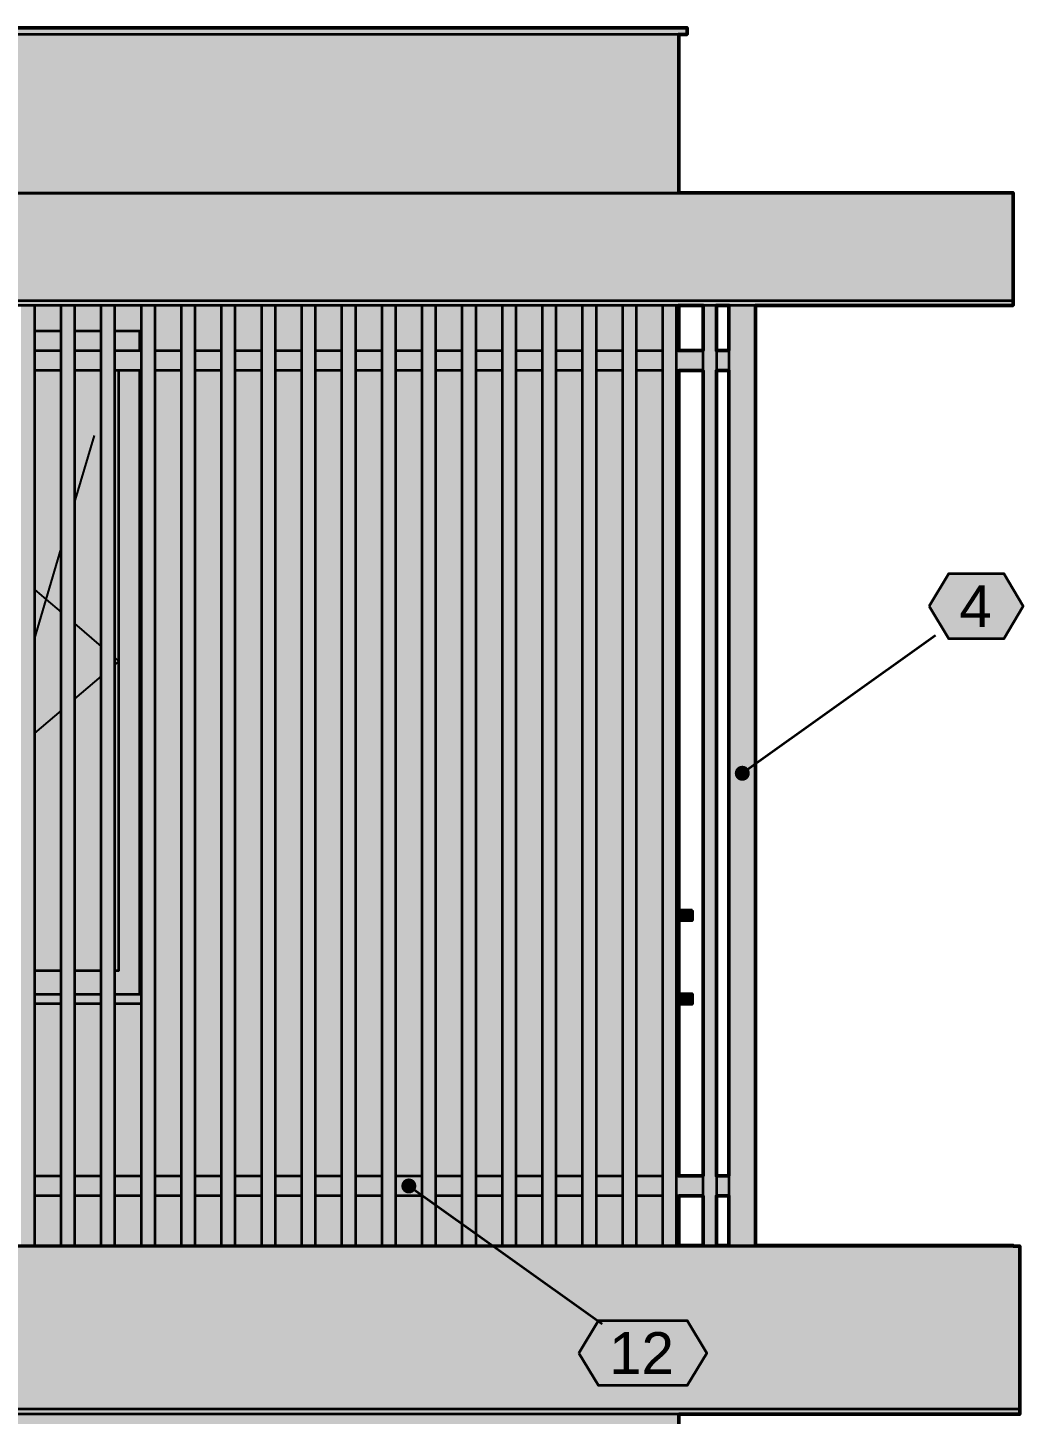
# Model space of a CAD drawing. Header units: metres. Extents: x -7.4 to 10.4, y -1.5 to 10.4.
# Drawn here: x 2.868 to 5.846, y 5.647 to 9.796 of the extents above; entities that cross this region are included whole.
import ezdxf

# ---------------------------------------------------------------- set-up
doc = ezdxf.new("R2010")
doc.units = ezdxf.units.M
doc.linetypes.add('KRESKOWA', pattern=[5.25, 4.2, -1.05])
doc.layers.add('A-ELEWACJE', color=7, linetype='Continuous', lineweight=35)
doc.layers.add('A-OPISY', color=2, linetype='Continuous', lineweight=25)
doc.styles.add('PL_ARIAL', font='arial.ttf')

msp = doc.modelspace()

# ---------------------------------------------------------------- hatches: boundary and pattern name
at = {"layer": 'A-ELEWACJE', "true_color": 0x75787b}
for points in [[(4.84, 9.776), (-0.935, 9.776), (-0.935, 9.796), (4.84, 9.796)], [(4.855, 7.154), (4.855, 7.125), (4.815, 7.125), (4.815, 7.154)], [(2.8875, 6.875), (2.8875, 6.904), (2.9675, 6.904), (2.9675, 6.875)], [(3.0075, 6.875), (3.0075, 6.904), (3.0875, 6.904), (3.0875, 6.875)], [(3.1275, 6.875), (3.1275, 6.904), (3.2075, 6.904), (3.2075, 6.875)], [(4.815, 6.875), (4.815, 6.904), (4.855, 6.904), (4.855, 6.875)]]:
    msp.add_hatch(color=7, dxfattribs=at).paths.add_polyline_path(points)
at = {"layer": 'A-ELEWACJE', "true_color": 0x606060}
for points in [[(-0.91, 9.776), (0.815, 9.776), (3.215, 9.776), (4.815, 9.776), (4.815, 9.302), (-0.91, 9.302)], [(2.8875, 8.888), (2.8875, 8.965), (2.9675, 8.965), (2.9675, 8.888)], [(3.0075, 8.888), (3.0075, 8.965), (3.0875, 8.965), (3.0875, 8.888)], [(3.203, 8.888), (3.1275, 8.888), (3.1275, 8.965), (3.2075, 8.965), (3.2075, 8.83), (3.203, 8.83)], [(3.3275, 8.83), (3.2475, 8.83), (3.2475, 8.965), (3.3275, 8.965)], [(3.4475, 8.83), (3.3675, 8.83), (3.3675, 8.965), (3.4475, 8.965)], [(3.5675, 8.83), (3.4875, 8.83), (3.4875, 8.965), (3.5675, 8.965)], [(3.6875, 8.83), (3.6075, 8.83), (3.6075, 8.965), (3.6875, 8.965)], [(3.8075, 8.83), (3.7275, 8.83), (3.7275, 8.965), (3.8075, 8.965)], [(3.8475, 8.965), (3.9275, 8.965), (3.9275, 8.83), (3.8475, 8.83)], [(3.9675, 8.965), (4.0475, 8.965), (4.0475, 8.83), (3.9675, 8.83)], [(4.0875, 8.965), (4.1675, 8.965), (4.1675, 8.83), (4.0875, 8.83)], [(4.2075, 8.965), (4.2875, 8.965), (4.2875, 8.83), (4.2075, 8.83)], [(4.3275, 8.965), (4.4075, 8.965), (4.4075, 8.83), (4.3275, 8.83)], [(4.4475, 8.965), (4.5275, 8.965), (4.5275, 8.83), (4.4475, 8.83)], [(4.6475, 8.965), (4.6475, 8.83), (4.5675, 8.83), (4.5675, 8.965)], [(4.7675, 8.965), (4.7675, 8.83), (4.6875, 8.83), (4.6875, 8.965)], [(4.815, 8.83), (4.8075, 8.83), (4.8075, 8.965), (4.815, 8.965)], [(3.203, 8.77), (3.2075, 8.77), (3.2075, 6.904), (3.203, 6.904)], [(3.2475, 6.36), (3.2475, 8.77), (3.3275, 8.77), (3.3275, 6.36)], [(3.3675, 6.36), (3.3675, 8.77), (3.4475, 8.77), (3.4475, 6.36)], [(3.4875, 6.36), (3.4875, 8.77), (3.5675, 8.77), (3.5675, 6.36)], [(3.6075, 6.36), (3.6075, 8.77), (3.6875, 8.77), (3.6875, 6.36)], [(3.7275, 6.36), (3.7275, 8.77), (3.8075, 8.77), (3.8075, 6.36)], [(3.8475, 6.36), (3.8475, 8.77), (3.9275, 8.77), (3.9275, 6.36)], [(3.9675, 6.36), (3.9675, 8.77), (4.0475, 8.77), (4.0475, 6.36)], [(4.0875, 6.36), (4.0875, 8.77), (4.1675, 8.77), (4.1675, 6.36)], [(4.2075, 6.36), (4.2075, 8.77), (4.2875, 8.77), (4.2875, 6.36)], [(4.3275, 6.36), (4.3275, 8.77), (4.4075, 8.77), (4.4075, 6.36)], [(4.4475, 6.36), (4.4475, 8.77), (4.5275, 8.77), (4.5275, 6.36)], [(4.5675, 6.36), (4.5675, 8.77), (4.6475, 8.77), (4.6475, 6.36)], [(4.6875, 6.36), (4.6875, 8.77), (4.7675, 8.77), (4.7675, 6.36)], [(4.815, 6.36), (4.8075, 6.36), (4.8075, 8.77), (4.815, 8.77)], [(2.9675, 6.875), (2.9675, 6.36), (2.8875, 6.36), (2.8875, 6.875)], [(3.0875, 6.875), (3.0875, 6.36), (3.0075, 6.36), (3.0075, 6.875)], [(3.2075, 6.875), (3.2075, 6.36), (3.1275, 6.36), (3.1275, 6.875)], [(2.9675, 6.3), (2.9675, 6.152), (2.8875, 6.152), (2.8875, 6.3)], [(3.0875, 6.3), (3.0875, 6.152), (3.0075, 6.152), (3.0075, 6.3)], [(3.2075, 6.3), (3.2075, 6.152), (3.1275, 6.152), (3.1275, 6.3)], [(3.3275, 6.3), (3.3275, 6.152), (3.2475, 6.152), (3.2475, 6.3)], [(3.4475, 6.3), (3.4475, 6.152), (3.3675, 6.152), (3.3675, 6.3)], [(3.5675, 6.3), (3.5675, 6.152), (3.4875, 6.152), (3.4875, 6.3)], [(3.6875, 6.3), (3.6875, 6.152), (3.6075, 6.152), (3.6075, 6.3)], [(3.8075, 6.3), (3.8075, 6.152), (3.7275, 6.152), (3.7275, 6.3)], [(3.9275, 6.3), (3.9275, 6.152), (3.8475, 6.152), (3.8475, 6.3)], [(4.0475, 6.3), (4.0475, 6.152), (3.9675, 6.152), (3.9675, 6.3)], [(4.1675, 6.3), (4.1675, 6.152), (4.0875, 6.152), (4.0875, 6.3)], [(4.2875, 6.3), (4.2875, 6.152), (4.2075, 6.152), (4.2075, 6.3)], [(4.4075, 6.3), (4.4075, 6.152), (4.3275, 6.152), (4.3275, 6.3)], [(4.5275, 6.3), (4.5275, 6.152), (4.4475, 6.152), (4.4475, 6.3)], [(4.6475, 6.3), (4.6475, 6.152), (4.5675, 6.152), (4.5675, 6.3)], [(4.7675, 6.3), (4.7675, 6.152), (4.6875, 6.152), (4.6875, 6.3)], [(4.815, 6.152), (4.8075, 6.152), (4.8075, 6.3), (4.815, 6.3)]]:
    msp.add_hatch(color=7, dxfattribs=at).paths.add_polyline_path(points)
at = {"layer": 'A-ELEWACJE', "true_color": 0x797d80}
for points in [[(-0.91, 9.302), (5.815, 9.302), (5.815, 9.3), (-0.91, 9.3)], [(-0.91, 6.152), (5.815, 6.152), (5.815, 6.15), (-0.91, 6.15)]]:
    msp.add_hatch(color=7, dxfattribs=at).paths.add_polyline_path(points)
at = {"layer": 'A-ELEWACJE', "true_color": 0xbab7af}
msp.add_hatch(color=7, dxfattribs=at).paths.add_polyline_path([(-0.91, 9.3), (5.815, 9.3), (5.815, 8.98), (-0.91, 8.98)])
at = {"layer": 'A-ELEWACJE', "true_color": 0xf5f4f1}
for points in [[(5.815, 8.98), (5.815, 8.965), (-0.91, 8.965), (-0.91, 8.98)], [(-0.93, 5.647), (-0.93, 5.662), (5.835, 5.662), (5.835, 5.647)]]:
    msp.add_hatch(color=7, dxfattribs=at).paths.add_polyline_path(points)
at = {"layer": 'A-ELEWACJE', "true_color": 0xa37650}
for points in [[(2.8875, 6.152), (2.8475, 6.152), (2.8475, 8.965), (2.8875, 8.965)], [(3.0075, 6.152), (2.9675, 6.152), (2.9675, 8.965), (3.0075, 8.965)], [(3.0875, 8.965), (3.1275, 8.965), (3.1275, 6.152), (3.0875, 6.152)], [(3.2475, 6.152), (3.2075, 6.152), (3.2075, 8.965), (3.2475, 8.965)], [(3.3675, 6.152), (3.3275, 6.152), (3.3275, 8.965), (3.3675, 8.965)], [(3.4475, 8.965), (3.4875, 8.965), (3.4875, 6.152), (3.4475, 6.152)], [(3.6075, 6.152), (3.5675, 6.152), (3.5675, 8.965), (3.6075, 8.965)], [(3.7275, 6.152), (3.6875, 6.152), (3.6875, 8.965), (3.7275, 8.965)], [(3.8075, 8.965), (3.8475, 8.965), (3.8475, 6.152), (3.8075, 6.152)], [(3.9675, 6.152), (3.9275, 6.152), (3.9275, 8.965), (3.9675, 8.965)], [(4.0875, 6.152), (4.0475, 6.152), (4.0475, 8.965), (4.0875, 8.965)], [(4.1675, 8.965), (4.2075, 8.965), (4.2075, 6.152), (4.1675, 6.152)], [(4.3275, 6.152), (4.2875, 6.152), (4.2875, 8.965), (4.3275, 8.965)], [(4.4475, 6.152), (4.4075, 6.152), (4.4075, 8.965), (4.4475, 8.965)], [(4.5675, 6.152), (4.5275, 6.152), (4.5275, 8.965), (4.5675, 8.965)], [(4.6875, 6.152), (4.6475, 6.152), (4.6475, 8.965), (4.6875, 8.965)], [(4.8075, 6.152), (4.7675, 6.152), (4.7675, 8.965), (4.8075, 8.965)], [(4.9275, 6.152), (4.8875, 6.152), (4.8875, 8.965), (4.9275, 8.965)], [(4.965, 6.3), (4.965, 6.36), (4.965, 8.77), (4.965, 8.83), (4.965, 8.965), (5.045, 8.965), (5.045, 6.152), (4.965, 6.152)]]:
    msp.add_hatch(color=7, dxfattribs=at).paths.add_polyline_path(points)
at = {"layer": 'A-ELEWACJE', "true_color": 0x6a6d70}
for points in [[(2.9675, 8.888), (2.9675, 8.83), (2.8875, 8.83), (2.8875, 8.888)], [(3.0875, 8.888), (3.0875, 8.83), (3.0075, 8.83), (3.0075, 8.888)], [(3.203, 8.83), (3.1275, 8.83), (3.1275, 8.888), (3.203, 8.888)], [(3.14, 8.77), (3.203, 8.77), (3.203, 6.904), (3.1275, 6.904), (3.1275, 6.975), (3.14, 6.975)], [(2.9675, 6.975), (2.9675, 6.904), (2.8875, 6.904), (2.8875, 6.975)], [(3.0875, 6.975), (3.0875, 6.904), (3.0075, 6.904), (3.0075, 6.975)]]:
    msp.add_hatch(color=7, dxfattribs=at).paths.add_polyline_path(points)
at = {"layer": 'A-ELEWACJE', "true_color": 0x6b6e70}
for points in [[(2.9675, 8.83), (2.9675, 8.77), (2.8875, 8.77), (2.8875, 8.83)], [(3.0875, 8.83), (3.0875, 8.77), (3.0075, 8.77), (3.0075, 8.83)], [(3.2075, 8.83), (3.2075, 8.77), (3.1275, 8.77), (3.1275, 8.83)], [(3.3275, 8.83), (3.3275, 8.77), (3.2475, 8.77), (3.2475, 8.83)], [(3.4475, 8.83), (3.4475, 8.77), (3.3675, 8.77), (3.3675, 8.83)], [(3.5675, 8.83), (3.5675, 8.77), (3.4875, 8.77), (3.4875, 8.83)], [(3.6875, 8.83), (3.6875, 8.77), (3.6075, 8.77), (3.6075, 8.83)], [(3.8075, 8.83), (3.8075, 8.77), (3.7275, 8.77), (3.7275, 8.83)], [(3.9275, 8.83), (3.9275, 8.77), (3.8475, 8.77), (3.8475, 8.83)], [(4.0475, 8.83), (4.0475, 8.77), (3.9675, 8.77), (3.9675, 8.83)], [(4.1675, 8.83), (4.1675, 8.77), (4.0875, 8.77), (4.0875, 8.83)], [(4.2875, 8.83), (4.2875, 8.77), (4.2075, 8.77), (4.2075, 8.83)], [(4.4075, 8.83), (4.4075, 8.77), (4.3275, 8.77), (4.3275, 8.83)], [(4.5275, 8.83), (4.5275, 8.77), (4.4475, 8.77), (4.4475, 8.83)], [(4.6475, 8.83), (4.6475, 8.77), (4.5675, 8.77), (4.5675, 8.83)], [(4.7675, 8.83), (4.7675, 8.77), (4.6875, 8.77), (4.6875, 8.83)], [(4.8875, 8.83), (4.8875, 8.77), (4.8075, 8.77), (4.8075, 8.83)], [(4.965, 8.83), (4.965, 8.77), (4.9275, 8.77), (4.9275, 8.83)], [(2.9675, 6.36), (2.9675, 6.3), (2.8875, 6.3), (2.8875, 6.36)], [(3.0875, 6.36), (3.0875, 6.3), (3.0075, 6.3), (3.0075, 6.36)], [(3.2075, 6.36), (3.2075, 6.3), (3.1275, 6.3), (3.1275, 6.36)], [(3.3275, 6.36), (3.3275, 6.3), (3.2475, 6.3), (3.2475, 6.36)], [(3.4475, 6.36), (3.4475, 6.3), (3.3675, 6.3), (3.3675, 6.36)], [(3.5675, 6.36), (3.5675, 6.3), (3.4875, 6.3), (3.4875, 6.36)], [(3.6875, 6.36), (3.6875, 6.3), (3.6075, 6.3), (3.6075, 6.36)], [(3.8075, 6.36), (3.8075, 6.3), (3.7275, 6.3), (3.7275, 6.36)], [(3.9275, 6.36), (3.9275, 6.3), (3.8475, 6.3), (3.8475, 6.36)], [(4.0475, 6.36), (4.0475, 6.3), (3.9675, 6.3), (3.9675, 6.36)], [(4.1675, 6.36), (4.1675, 6.3), (4.0875, 6.3), (4.0875, 6.36)], [(4.2875, 6.36), (4.2875, 6.3), (4.2075, 6.3), (4.2075, 6.36)], [(4.4075, 6.36), (4.4075, 6.3), (4.3275, 6.3), (4.3275, 6.36)], [(4.5275, 6.36), (4.5275, 6.3), (4.4475, 6.3), (4.4475, 6.36)], [(4.6475, 6.36), (4.6475, 6.3), (4.5675, 6.3), (4.5675, 6.36)], [(4.7675, 6.36), (4.7675, 6.3), (4.6875, 6.3), (4.6875, 6.36)], [(4.8875, 6.36), (4.8875, 6.3), (4.8075, 6.3), (4.8075, 6.36)], [(4.965, 6.36), (4.965, 6.3), (4.9275, 6.3), (4.9275, 6.36)]]:
    msp.add_hatch(color=7, dxfattribs=at).paths.add_polyline_path(points)
at = {"layer": 'A-ELEWACJE', "true_color": 0xa9c3cd}
for points in [[(2.8875, 6.975), (2.8875, 8.77), (2.9675, 8.77), (2.9675, 6.975)], [(3.0075, 6.975), (3.0075, 8.77), (3.0875, 8.77), (3.0875, 6.975)], [(3.14, 6.975), (3.1275, 6.975), (3.1275, 8.77), (3.14, 8.77)]]:
    msp.add_hatch(color=7, dxfattribs=at).paths.add_polyline_path(points)
at = {"layer": 'A-ELEWACJE', "true_color": 0x7e8183}
msp.add_hatch(color=7, dxfattribs=at).paths.add_polyline_path([(5.835, 5.662), (-0.93, 5.662), (-0.93, 6.15), (5.835, 6.15)])
at = {"layer": 'A-ELEWACJE', "true_color": 0xf5f4f1}
h = msp.add_hatch(color=7, dxfattribs=at)
h.paths.add_polyline_path([(-3.285, 5.93), (-1.485, 5.93), (-0.93, 5.93), (-0.93, 5.662), (-0.93, 5.647), (-0.91, 5.647), (4.815, 5.647), (4.815, 3.002), (-0.61, 3.002), (-0.61, 3), (-0.61, 2.7), (-0.61, 2.685), (0.927, 2.685), (0.927, 0), (3.303, 0), (3.303, 2.685), (4.815, 2.685), (4.815, -0.02), (-0.61, -0.02), (-0.61, -0.05), (-0.61, -0.291), (-0.835, -0.2897), (-1.085, -0.2882), (-1.335, -0.2867), (-1.585, -0.2852), (-1.835, -0.2837), (-2.085, -0.2822), (-2.335, -0.2807), (-2.585, -0.2792), (-2.835, -0.2777), (-3.085, -0.2762), (-3.335, -0.2747), (-3.585, -0.2732), (-3.835, -0.2717), (-4.085, -0.2702), (-4.335, -0.2687), (-4.535, -0.2675), (-4.535, 3), (-4.535, 5.93)])
h.paths.add_polyline_path([(-3.073, 0.904), (-3.1, 0.904), (-3.1, 0.875), (-1.27, 0.875), (-1.27, 0.904), (-1.297, 0.904), (-1.297, 2.388), (-3.073, 2.388)], flags=0)
h.paths.add_polyline_path([(-3.273, 4.054), (-3.3, 4.054), (-3.3, 4.025), (-1.47, 4.025), (-1.47, 4.054), (-1.497, 4.054), (-1.497, 5.538), (-3.273, 5.538)], flags=0)
h.paths.add_polyline_path([(1.727, 4.054), (1.7, 4.054), (1.7, 4.025), (3.53, 4.025), (3.53, 4.054), (3.503, 4.054), (3.503, 5.538), (1.727, 5.538)], flags=0)
at = {"layer": 'A-OPISY', "true_color": 0xffffff}
for points in [[(5.5645, 8.065), (5.623, 8.1625), (5.787, 8.1625), (5.8455, 8.065), (5.787, 7.9675), (5.623, 7.9675)], [(4.5165, 5.83), (4.575, 5.9275), (4.84, 5.9275), (4.8985, 5.83), (4.84, 5.7325), (4.575, 5.7325)]]:
    msp.add_hatch(color=7, dxfattribs=at).paths.add_polyline_path(points)
at = {"layer": 'A-OPISY', "true_color": 0x000000}
for points in [[(5.0275, 7.565), (5.0267, 7.5708), (5.0245, 7.5762), (5.0209, 7.5809), (5.0163, 7.5845), (5.0108, 7.5867), (5.005, 7.5875), (4.9992, 7.5867), (4.9937, 7.5845), (4.9891, 7.5809), (4.9855, 7.5762), (4.9833, 7.5708), (4.9825, 7.565), (4.9833, 7.5592), (4.9855, 7.5537), (4.9891, 7.5491), (4.9937, 7.5455), (4.9992, 7.5433), (5.005, 7.5425), (5.0108, 7.5433), (5.0163, 7.5455), (5.0209, 7.5491), (5.0245, 7.5537), (5.0267, 7.5592)], [(4.03, 6.33), (4.0292, 6.3358), (4.027, 6.3413), (4.0234, 6.3459), (4.0188, 6.3495), (4.0133, 6.3517), (4.0075, 6.3525), (4.0017, 6.3517), (3.9963, 6.3495), (3.9916, 6.3459), (3.988, 6.3413), (3.9858, 6.3358), (3.985, 6.33), (3.9858, 6.3242), (3.988, 6.3187), (3.9916, 6.3141), (3.9963, 6.3105), (4.0017, 6.3083), (4.0075, 6.3075), (4.0133, 6.3083), (4.0188, 6.3105), (4.0234, 6.3141), (4.027, 6.3187), (4.0292, 6.3242)]]:
    msp.add_hatch(color=7, dxfattribs=at).paths.add_polyline_path(points)

# ---------------------------------------------------------------- linework, layer by layer
at = {"layer": 'A-ELEWACJE', "lineweight": 35, "ltscale": 0.05}
for points in [[(4.84, 9.776), (-0.935, 9.776), (-0.935, 9.796), (4.84, 9.796), (4.84, 9.776)], [(4.815, 9.7756), (4.815, 9.3024)], [(-0.91, 9.3), (-0.91, 9.302), (5.815, 9.302), (5.815, 9.3), (-0.91, 9.3)], [(5.815, 9.2996), (5.815, 8.9804)], [(-0.91, 8.98), (5.815, 8.98), (5.815, 8.965), (-0.91, 8.965), (-0.91, 8.98)], [(2.8875, 8.9646), (2.8875, 6.1524)], [(2.9675, 6.1524), (2.9675, 8.9646)], [(3.0075, 8.9646), (3.0075, 6.1524)], [(3.0875, 6.1524), (3.0875, 8.9646)], [(3.1275, 8.9646), (3.1275, 6.1524)], [(3.2075, 6.1524), (3.2075, 8.9646)], [(3.2475, 8.9646), (3.2475, 6.1524)], [(3.3275, 6.1524), (3.3275, 8.9646)], [(3.3675, 8.9646), (3.3675, 6.1524)], [(3.4475, 6.1524), (3.4475, 8.9646)], [(3.4875, 8.9646), (3.4875, 6.1524)], [(3.5675, 6.1524), (3.5675, 8.9646)], [(3.6075, 8.9646), (3.6075, 6.1524)], [(3.6875, 6.1524), (3.6875, 8.9646)], [(3.7275, 8.9646), (3.7275, 6.1524)], [(3.8075, 6.1524), (3.8075, 8.9646)], [(3.8475, 8.9646), (3.8475, 6.1524)], [(3.9275, 6.1524), (3.9275, 8.9646)], [(3.9675, 8.9646), (3.9675, 6.1524)], [(4.0475, 6.1524), (4.0475, 8.9646)], [(4.0875, 8.9646), (4.0875, 6.1524)], [(4.1675, 6.1524), (4.1675, 8.9646)], [(4.2075, 8.9646), (4.2075, 6.1524)], [(4.2875, 6.1524), (4.2875, 8.9646)], [(4.3275, 8.9646), (4.3275, 6.1524)], [(4.4075, 6.1524), (4.4075, 8.9646)], [(4.4475, 8.9646), (4.4475, 6.1524)], [(4.5275, 6.1524), (4.5275, 8.9646)], [(4.5675, 8.9646), (4.5675, 6.1524)], [(4.6475, 6.1524), (4.6475, 8.9646)], [(4.6875, 8.9646), (4.6875, 6.1524)], [(4.7675, 6.1524), (4.7675, 8.9646)], [(4.8075, 8.9646), (4.8075, 6.1524)], [(4.815, 8.9646), (4.815, 8.8304)], [(4.8875, 6.1524), (4.8875, 8.9646)], [(4.9275, 8.9646), (4.9275, 6.1524)], [(4.965, 8.8304), (4.965, 8.9646)], [(5.045, 8.9646), (5.045, 6.1524)], [(2.9671, 8.888), (2.8879, 8.888)], [(3.0871, 8.888), (3.0079, 8.888)], [(3.203, 8.8304), (3.203, 8.888), (3.1279, 8.888)], [(2.8879, 8.83), (2.9671, 8.83)], [(3.0079, 8.83), (3.0871, 8.83)], [(3.1279, 8.83), (3.2071, 8.83)], [(3.2479, 8.83), (3.3271, 8.83)], [(3.3679, 8.83), (3.4471, 8.83)], [(3.4879, 8.83), (3.5671, 8.83)], [(3.6079, 8.83), (3.6871, 8.83)], [(3.7279, 8.83), (3.8071, 8.83)], [(3.8479, 8.83), (3.9271, 8.83)], [(3.9679, 8.83), (4.0471, 8.83)], [(4.0879, 8.83), (4.1671, 8.83)], [(4.2079, 8.83), (4.2871, 8.83)], [(4.3279, 8.83), (4.4071, 8.83)], [(4.4479, 8.83), (4.5271, 8.83)], [(4.5679, 8.83), (4.6471, 8.83)], [(4.6879, 8.83), (4.7671, 8.83)], [(4.8079, 8.83), (4.8871, 8.83)], [(4.9279, 8.83), (4.965, 8.83), (4.965, 8.77), (4.9279, 8.77)], [(2.9671, 8.77), (2.8879, 8.77)], [(3.0871, 8.77), (3.0079, 8.77)], [(3.2071, 8.77), (3.1279, 8.77)], [(3.1279, 6.975), (3.14, 6.975), (3.14, 8.7696)], [(3.203, 6.9044), (3.203, 8.7696)], [(3.3271, 8.77), (3.2479, 8.77)], [(3.4471, 8.77), (3.3679, 8.77)], [(3.5671, 8.77), (3.4879, 8.77)], [(3.6871, 8.77), (3.6079, 8.77)], [(3.8071, 8.77), (3.7279, 8.77)], [(3.9271, 8.77), (3.8479, 8.77)], [(4.0471, 8.77), (3.9679, 8.77)], [(4.1671, 8.77), (4.0879, 8.77)], [(4.2871, 8.77), (4.2079, 8.77)], [(4.4071, 8.77), (4.3279, 8.77)], [(4.5271, 8.77), (4.4479, 8.77)], [(4.6471, 8.77), (4.5679, 8.77)], [(4.7671, 8.77), (4.6879, 8.77)], [(4.8871, 8.77), (4.8079, 8.77)], [(4.815, 8.7696), (4.815, 6.3604)], [(4.965, 6.3604), (4.965, 8.7696)], [(4.8154, 7.154), (4.855, 7.154), (4.855, 7.125), (4.8154, 7.125)], [(2.8879, 6.975), (2.9671, 6.975)], [(3.0079, 6.975), (3.0871, 6.975)], [(2.8879, 6.904), (2.9671, 6.904)], [(3.0079, 6.904), (3.0871, 6.904)], [(3.1279, 6.904), (3.2071, 6.904)], [(4.8154, 6.904), (4.855, 6.904), (4.855, 6.875), (4.8154, 6.875)], [(2.9671, 6.875), (2.8879, 6.875)], [(3.0871, 6.875), (3.0079, 6.875)], [(3.2071, 6.875), (3.1279, 6.875)], [(2.8879, 6.36), (2.9671, 6.36)], [(3.0079, 6.36), (3.0871, 6.36)], [(3.1279, 6.36), (3.2071, 6.36)], [(3.2479, 6.36), (3.3271, 6.36)], [(3.3679, 6.36), (3.4471, 6.36)], [(3.4879, 6.36), (3.5671, 6.36)], [(3.6079, 6.36), (3.6871, 6.36)], [(3.7279, 6.36), (3.8071, 6.36)], [(3.8479, 6.36), (3.9271, 6.36)], [(3.9679, 6.36), (4.0471, 6.36)], [(4.0879, 6.36), (4.1671, 6.36)], [(4.2079, 6.36), (4.2871, 6.36)], [(4.3279, 6.36), (4.4071, 6.36)], [(4.4479, 6.36), (4.5271, 6.36)], [(4.5679, 6.36), (4.6471, 6.36)], [(4.6879, 6.36), (4.7671, 6.36)], [(4.8079, 6.36), (4.8871, 6.36)], [(4.9279, 6.36), (4.965, 6.36), (4.965, 6.3), (4.9279, 6.3)], [(2.9671, 6.3), (2.8879, 6.3)], [(3.0871, 6.3), (3.0079, 6.3)], [(3.2071, 6.3), (3.1279, 6.3)], [(3.3271, 6.3), (3.2479, 6.3)], [(3.4471, 6.3), (3.3679, 6.3)], [(3.5671, 6.3), (3.4879, 6.3)], [(3.6871, 6.3), (3.6079, 6.3)], [(3.8071, 6.3), (3.7279, 6.3)], [(3.9271, 6.3), (3.8479, 6.3)], [(4.0471, 6.3), (3.9679, 6.3)], [(4.1671, 6.3), (4.0879, 6.3)], [(4.2871, 6.3), (4.2079, 6.3)], [(4.4071, 6.3), (4.3279, 6.3)], [(4.5271, 6.3), (4.4479, 6.3)], [(4.6471, 6.3), (4.5679, 6.3)], [(4.7671, 6.3), (4.6879, 6.3)], [(4.8871, 6.3), (4.8079, 6.3)], [(4.815, 6.2996), (4.815, 6.1524)], [(4.965, 6.1524), (4.965, 6.2996)], [(5.835, 5.662), (-0.93, 5.662), (-0.93, 6.15), (5.835, 6.15), (5.835, 5.662)], [(-0.91, 6.1504), (-0.91, 6.152), (5.815, 6.152), (5.815, 6.1504)], [(5.835, 5.6616), (5.835, 5.647), (-0.93, 5.647), (-0.93, 5.6616)]]:
    msp.add_lwpolyline(points, dxfattribs=at)
at = {"layer": 'A-ELEWACJE', "lineweight": 50, "ltscale": 0.05}
for points in [[(-0.935, 9.796), (-0.39, 9.796), (4.295, 9.796), (4.84, 9.796), (4.84, 9.776), (4.815, 9.776), (4.815, 9.302), (5.815, 9.302), (5.815, 9.3), (5.815, 8.98), (5.815, 8.965), (5.045, 8.965), (5.045, 6.152), (5.815, 6.152), (5.815, 6.15), (5.835, 6.15), (5.835, 5.662), (5.835, 5.647), (5.815, 5.647), (4.815, 5.647), (4.815, 5.55)], [(4.815, 8.9), (4.815, 8.888), (4.815, 8.83), (4.8875, 8.83), (4.8875, 8.965), (4.835, 8.965), (4.815, 8.965), (4.815, 8.9)], [(4.965, 8.83), (4.965, 8.965), (4.9275, 8.965), (4.9275, 8.83), (4.965, 8.83)], [(4.855, 7.154), (4.855, 7.125), (4.815, 7.125), (4.815, 6.904), (4.855, 6.904), (4.855, 6.875), (4.815, 6.875), (4.815, 6.36), (4.8875, 6.36), (4.8875, 8.77), (4.815, 8.77), (4.815, 7.154), (4.855, 7.154)], [(4.965, 6.36), (4.965, 8.77), (4.9275, 8.77), (4.9275, 6.36), (4.965, 6.36)], [(4.8875, 6.152), (4.8875, 6.3), (4.815, 6.3), (4.815, 6.152), (4.8875, 6.152)], [(4.965, 6.152), (4.965, 6.3), (4.9275, 6.3), (4.9275, 6.152), (4.965, 6.152)]]:
    msp.add_lwpolyline(points, dxfattribs=at)
at = {"layer": 'A-ELEWACJE', "linetype": 'KRESKOWA', "lineweight": 25, "ltscale": 0.05, "flags": 128}
for points in [[(3.0075, 8.3742), (3.0875, 8.6464)], [(2.9225, 8.085), (2.9675, 8.2381)], [(2.8875, 8.1148), (2.9225, 8.085)], [(2.8875, 7.9659), (2.9225, 8.085)], [(2.9225, 8.085), (2.9675, 8.0467)], [(3.0075, 8.0127), (3.0875, 7.9447)], [(3.1275, 7.9106), (3.14, 7.9), (3.1275, 7.8894)], [(3.0875, 7.8553), (3.0075, 7.7873)], [(2.9675, 7.7533), (2.8875, 7.6852)]]:
    msp.add_lwpolyline(points, dxfattribs=at)
at = {"layer": 'A-OPISY', "lineweight": 35, "ltscale": 0.05}
for points in [[(5.5645, 8.065), (5.623, 8.1625), (5.787, 8.1625), (5.8455, 8.065), (5.787, 7.9675), (5.623, 7.9675)], [(4.5165, 5.83), (4.575, 5.9275), (4.84, 5.9275), (4.8985, 5.83), (4.84, 5.7325), (4.575, 5.7325)]]:
    msp.add_lwpolyline(points, close=True, dxfattribs=at)
for points in [[(5.005, 7.565), (5.5829, 7.9778)], [(4.0075, 6.33), (4.5854, 5.9172)]]:
    msp.add_lwpolyline(points, dxfattribs=at)

# ---------------------------------------------------------------- texts
at = {"layer": 'A-OPISY', "style": 'PL_ARIAL'}
for s, p in [('4', (5.6545, 8.0025)), ('12', (4.6065, 5.7675))]:
    msp.add_text(s, height=0.125, dxfattribs=at).set_placement(p)

doc.saveas('drawing.dxf')
